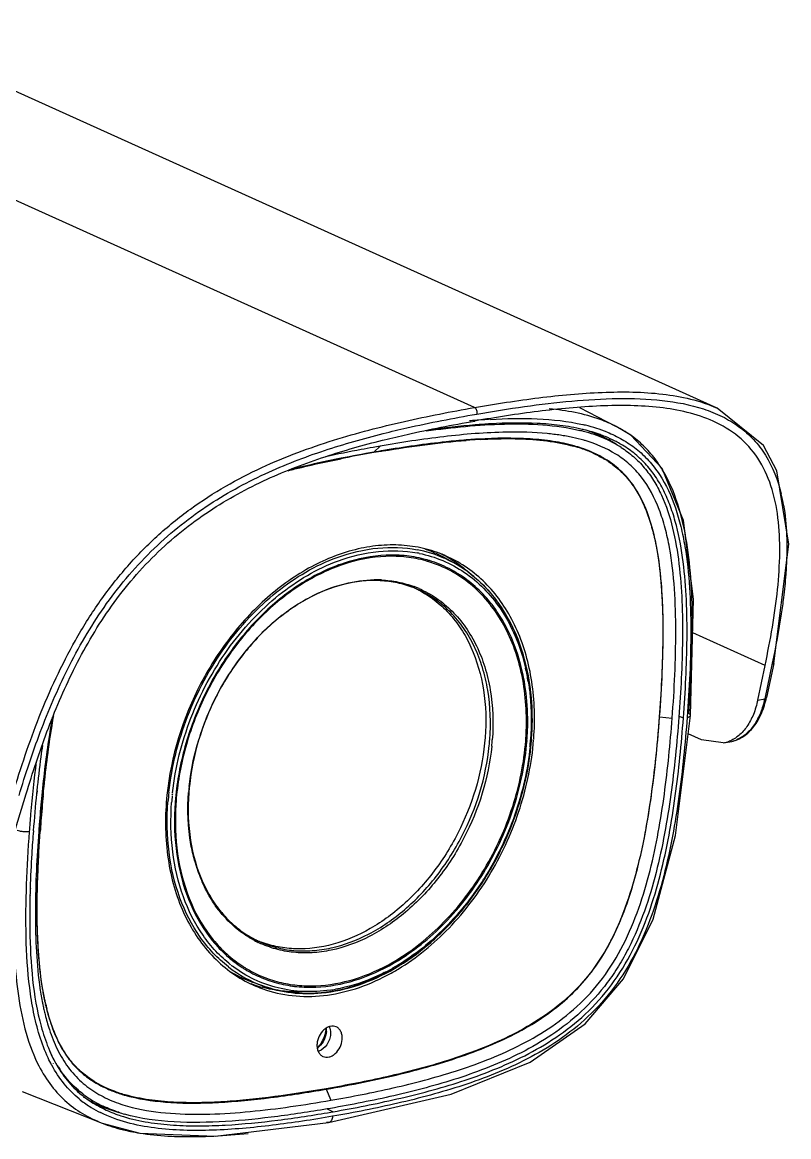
# Model space of a CAD drawing. Header units: metres. Extents: x 420822 to 421453, y 1458172 to 1458620.
# Drawn here: x 421386.469 to 421387.063, y 1458449.74 to 1458450.604 of the extents above; entities that cross this region are included whole.
import ezdxf

# ---------------------------------------------------------------- set-up
doc = ezdxf.new("R2010")
doc.units = ezdxf.units.M
doc.header["$MEASUREMENT"] = 0
doc.layers.add('ASSEM_MEMBER_1', color=7, linetype='CONTINUOUS')
doc.layers.add('Standard', color=7, linetype='CONTINUOUS')

# ---------------------------------------------------------------- blocks, each defined once
blk = doc.blocks.new('CCTV')
at = {"layer": 'ASSEM_MEMBER_1', "color": 7, "linetype": 'Continuous'}
for p, q in [((5.5327, 15.1115), (2.8822, 16.3085)), ((4.7799, 15.1137), (3.1674, 15.8419)), ((5.2188, 15.0552), (5.1063, 15.1128)), ((5.1528, 15.0336), (5.1362, 15.0401)), ((5.2189, 15.0552), (5.2188, 15.0552)), ((4.4951, 15.0124), (4.5005, 15.0137)), ((4.4951, 15.0124), (4.5005, 15.0135)), ((4.7795, 15.0141), (4.7739, 15.0136)), ((4.7796, 15.0151), (4.774, 15.0147)), ((4.4668, 14.975), (4.4684, 14.974)), ((4.4685, 14.9754), (4.4877, 14.994)), ((5.1919, 14.95), (5.1914, 14.9503)), ((5.1918, 14.95), (5.1914, 14.9503)), ((4.7161, 14.6316), (4.6857, 14.6483)), ((5.6809, 14.3138), (5.4568, 14.415)), ((5.6582, 14.2066), (5.6809, 14.3138)), ((5.7033, 14.3208), (5.6798, 14.2104)), ((5.7077, 14.32), (5.6853, 14.2145)), ((5.7029, 14.3207), (5.7022, 14.3159)), ((5.7077, 14.32), (5.7022, 14.3159)), ((5.6582, 14.2066), (5.6798, 14.2104)), ((5.6798, 14.2104), (5.6853, 14.2145)), ((5.3532, 14.1547), (5.354, 14.1543)), ((5.354, 14.1543), (5.3931, 14.1503)), ((5.4139, 14.1569), (5.4278, 14.1509)), ((5.4843, 14.0832), (5.4428, 14.1019)), ((4.9542, 14.0842), (4.954, 14.0826)), ((4.954, 14.0841), (4.954, 14.0826)), ((4.9572, 14.0843), (4.9572, 14.0859)), ((4.9572, 14.0843), (4.9573, 14.0859)), ((5.5509, 14.0734), (5.4843, 14.0832)), ((5.5509, 14.0734), (5.5721, 14.0771)), ((3.3577, 13.8068), (3.3905, 13.9157)), ((3.4235, 13.9248), (3.4226, 13.9162)), ((3.4248, 13.925), (3.4239, 13.9163)), ((3.4387, 13.91), (3.4378, 13.9013)), ((3.4387, 13.91), (3.4379, 13.9014)), ((3.4421, 13.9105), (3.4404, 13.8921)), ((3.4431, 13.9106), (3.4413, 13.8922)), ((3.4422, 13.9007), (3.4429, 13.9079)), ((3.4432, 13.9008), (3.4439, 13.908)), ((3.894, 13.919), (3.894, 13.9199)), ((3.8946, 13.9212), (3.8945, 13.919)), ((3.8948, 13.9212), (3.8945, 13.9199)), ((3.8945, 13.9199), (3.8945, 13.919)), ((3.43, 13.809), (3.4292, 13.7988)), ((3.43, 13.809), (3.4293, 13.7988)), ((3.4345, 13.8206), (3.43, 13.809)), ((3.4336, 13.8088), (3.4329, 13.7993)), ((3.4338, 13.8088), (3.4333, 13.7994)), ((3.4347, 13.8212), (3.4356, 13.8208)), ((3.4028, 13.6233), (3.4027, 13.6195)), ((3.4034, 13.6235), (3.4032, 13.6196)), ((3.4022, 13.6021), (3.402, 13.5969)), ((3.4023, 13.6021), (3.402, 13.5969)), ((4.112, 13.4536), (4.1111, 13.4541)), ((4.1137, 13.4573), (4.1129, 13.4578)), ((4.1238, 13.3201), (4.0911, 13.3319)), ((4.0973, 13.3232), (4.0976, 13.3232)), ((4.0973, 13.3232), (4.0976, 13.3231)), ((4.0976, 13.3231), (4.0973, 13.3232)), ((3.4513, 13.2627), (3.4511, 13.2633)), ((3.4513, 13.2627), (3.4512, 13.2633)), ((3.4698, 13.0741), (3.4693, 13.075)), ((3.4755, 13.0796), (3.475, 13.0804)), ((4.3179, 13.0005), (4.32, 12.9996)), ((4.32, 12.9996), (4.3353, 12.9653)), ((3.3784, 12.9919), (3.6255, 12.8945)), ((4.3236, 12.9385), (4.3416, 12.9297)), ((4.3351, 12.9285), (4.3416, 12.9297)), ((4.3351, 12.9287), (4.3416, 12.9297)), ((3.6255, 12.8945), (3.6258, 12.8944)), ((3.9759, 12.8534), (4.328, 12.8959)), ((4.328, 12.8959), (4.3218, 12.8967))]:
    blk.add_line(p, q, dxfattribs=at)
for points in [[(5.7077, 14.32), (5.7543, 14.6904), (5.7173, 14.9178), (5.6757, 14.9958), (5.5326, 15.1115)], [(5.4499, 14.1586), (5.4596, 14.5189), (5.4284, 14.7637), (5.3622, 14.9249), (5.2645, 15.0277), (5.2189, 15.0552)], [(4.328, 12.8959), (4.7077, 12.9838), (4.9524, 13.0835), (5.1234, 13.2025), (5.2424, 13.3419), (5.3344, 13.527), (5.4038, 13.786), (5.4499, 14.1586)], [(3.6255, 12.8945), (3.7426, 12.8632), (3.9759, 12.8534)]]:
    blk.add_lwpolyline(points, dxfattribs=at)
for centre, radius, start, end in [((4.9667, 12.8415), 2.2398, 94.9364, 95.172), ((4.9616, 12.9009), 2.1802, 94.7178, 94.9363), ((4.9466, 13.09), 1.9906, 93.3727, 94.736), ((4.9773, 14.508), 0.5501, 75.7048, 76.3356), ((4.9807, 14.5215), 0.5362, 75.1091, 75.7046), ((4.9855, 14.4999), 0.5611, 76.1595, 76.7246), ((4.985, 14.4931), 0.5825, 76.7513, 77.0464), ((4.9875, 14.5038), 0.5716, 76.179, 76.7522), ((4.9929, 14.5656), 0.4904, 71.1591, 75.1593), ((4.9994, 14.5502), 0.5237, 72.2503, 76.2258), ((4.9886, 14.6132), 0.4513, 68.6684, 72.3428), ((4.98, 14.7125), 0.3655, 61.7144, 62.2859), ((5.0193, 14.6127), 0.4581, 67.9619, 72.2443), ((4.9099, 13.0403), 1.9791, 93.9354, 94.5014), ((4.9028, 13.133), 1.8848, 93.1389, 94.5093), ((4.8997, 13.1904), 1.8286, 93.3425, 93.7651), ((4.9433, 14.351), 0.6846, 80.5781, 81.3295), ((4.9512, 14.3976), 0.6373, 78.8006, 80.5895), ((4.9593, 14.4393), 0.5949, 77.8811, 78.7895), ((4.9731, 14.5011), 0.5315, 74.0002, 77.9355), ((4.9857, 14.547), 0.4839, 73.5227, 73.942), ((5.0142, 14.628), 0.4244, 66.5475, 71.1532), ((5.0074, 14.6612), 0.3997, 63.8254, 68.6788), ((5.0323, 14.6698), 0.3789, 60.5402, 66.5558), ((5.0255, 14.6979), 0.3589, 57.3834, 63.8356), ((5.0367, 14.6565), 0.3961, 63.1012, 67.9441), ((5.0481, 14.6798), 0.3702, 61.8509, 63.0562), ((5.0549, 14.6923), 0.356, 58.8064, 61.8619), ((5.1986, 10.7687), 4.2695, 99.8464, 101.2375), ((5.1759, 10.8883), 4.1465, 99.8242, 101.1223), ((5.285, 10.4065), 4.6563, 99.8592, 100.1336), ((5.2495, 10.4813), 4.5601, 99.4882, 99.8634), ((5.2488, 10.4874), 4.5552, 99.4912, 99.8631), ((4.9671, 14.5571), 0.453, 71.3722, 74.4718), ((4.9685, 14.5616), 0.4497, 71.3692, 74.4944), ((4.9861, 14.6123), 0.3946, 65.7914, 71.418), ((5.0056, 14.6769), 0.3291, 57.3626, 64.2603), ((5.0487, 14.6993), 0.3452, 57.3355, 60.4944), ((5.1022, 11.2673), 3.7605, 101.1341, 101.2768), ((5.022, 14.6858), 0.3128, 57.2884, 59.0159), ((5.022, 14.6859), 0.314, 57.351, 59.0259), ((5.0254, 14.6911), 0.3064, 56.2725, 57.2855), ((5.0257, 14.6916), 0.3072, 56.2399, 57.2502), ((5.0316, 14.7004), 0.2966, 50.7035, 56.2538), ((5.208, 14.7203), 0.538, 9.7343, 13.5392), ((4.5282, 14.2869), 0.3927, 66.4232, 79.1427), ((4.5298, 14.2728), 0.3967, 78.4971, 79.463), ((4.4988, 14.307), 0.3891, 65.3073, 70.7173), ((4.499, 14.3077), 0.3884, 61.2818, 65.2999), ((4.5035, 14.3123), 0.3883, 61.5202, 64.3668), ((4.5019, 14.3087), 0.3923, 61.5951, 63.0976), ((4.5277, 14.2743), 0.3777, 72.8548, 74.3749), ((4.5291, 14.2756), 0.3801, 72.9466, 74.4575), ((4.5301, 14.2922), 0.387, 61.2819, 66.3678), ((4.5016, 14.3082), 0.3929, 60.7149, 61.5952), ((4.5029, 14.3111), 0.3896, 60.7635, 61.5211), ((4.5019, 14.3095), 0.3915, 57.5177, 60.7611), ((4.5003, 14.3059), 0.3955, 56.476, 60.7092), ((4.5331, 14.295), 0.3919, 61.4357, 65.6939), ((4.5008, 14.3078), 0.3936, 56.452, 57.5192), ((4.5272, 14.2871), 0.3929, 51.8478, 61.2721), ((4.4947, 14.2991), 0.4042, 48.4341, 56.4062), ((4.4976, 14.3019), 0.4003, 54.501, 56.4788), ((4.4738, 14.2171), 0.3622, 87.1898, 90.6957), ((4.4761, 14.2596), 0.3168, 65.6958, 68.4114), ((4.4744, 14.2558), 0.321, 65.6916, 68.3361), ((4.4796, 14.2553), 0.3235, 68.4925, 69.4643), ((4.4797, 14.2556), 0.3232, 66.5118, 68.4922), ((4.4598, 14.2615), 0.3218, 62.9917, 64.2175), ((4.4741, 14.2359), 0.4671, 33.5724, 36.7546), ((4.4569, 14.2244), 0.4877, 29.472, 33.5788), ((4.6592, 13.8791), 0.7591, 136.9939, 144.0225), ((4.6955, 13.8531), 0.8038, 144.0424, 150.8947), ((4.2964, 14.1569), 0.6591, 9.3385, 12.9885), ((4.7111, 13.8443), 0.8216, 150.8923, 157.5213), ((5.3947, 14.276), 0.297, 346.864, 348.0577), ((4.7015, 13.848), 0.8113, 157.4965, 164.3299), ((4.1333, 14.141), 0.808, 355.6978, 357.896), ((4.1324, 14.1416), 0.8128, 355.6978, 357.896), ((4.1154, 14.1376), 0.7142, 354.1785, 355.7007), ((4.1181, 14.1366), 0.7192, 354.1785, 355.7007), ((4.1047, 14.1465), 0.8517, 354.3368, 355.2453), ((4.1122, 14.1459), 0.8442, 355.246, 355.703), ((4.1022, 14.1486), 0.8574, 354.2457, 355.5518), ((4.1118, 14.1478), 0.8478, 355.5539, 355.7032), ((4.1062, 14.1509), 0.86, 355.4852, 355.7031), ((5.534, 14.1704), 0.0985, 279.881, 291.213), ((5.5551, 14.1746), 0.099, 279.9069, 292.5667), ((4.6135, 13.8649), 0.7216, 174.1798, 175.1924), ((4.6069, 13.8663), 0.7144, 174.2976, 175.594), ((4.6149, 13.8655), 0.7224, 174.1308, 174.2998), ((7.8765, 13.4689), 4.4763, 174.2662, 175.7508), ((8.0077, 13.4676), 4.5904, 174.5784, 175.5861), ((8.1829, 13.4648), 4.7607, 174.7466, 175.711), ((4.689, 13.8257), 0.8615, 173.6856, 175.698), ((4.6882, 13.8255), 0.8492, 174.3357, 175.7012), ((4.6946, 13.8249), 0.8557, 173.9672, 174.3375), ((4.6987, 13.8245), 0.8598, 173.7066, 173.9673), ((4.6068, 13.8654), 0.7149, 175.1933, 175.6316), ((7.9835, 13.4817), 4.5616, 174.8385, 175.4208), ((4.663, 13.8301), 0.8128, 175.6978, 177.896), ((4.6608, 13.8314), 0.808, 175.6978, 177.896), ((8.4226, 13.446), 5.0022, 175.4145, 175.7046), ((8.4062, 13.4251), 5.0077, 175.6999, 176.102), ((8.5542, 13.4241), 5.1387, 175.5709, 175.7035), ((8.4926, 13.4406), 5.0724, 175.7028, 175.8368), ((8.4414, 13.4446), 5.0199, 175.7019, 175.9485), ((4.3938, 13.8412), 0.4991, 195.3204, 200.4653), ((4.3636, 13.8299), 0.4669, 200.463, 203.8077), ((4.0097, 14.1583), 0.9462, 327.3825, 327.7375), ((6.5638, 13.5228), 3.1626, 178.2476, 178.5628), ((6.1413, 13.532), 2.74, 178.6419, 180.4151), ((4.25, 13.747), 0.3242, 242.0875, 244.3124), ((4.2442, 13.7461), 0.3168, 242.889, 245.6927), ((4.2462, 13.7504), 0.3215, 242.9962, 245.6908), ((4.2498, 13.7465), 0.3237, 244.313, 244.6233), ((4.2318, 13.7565), 0.3212, 247.8441, 248.4829), ((4.2318, 13.7566), 0.3212, 248.483, 249.3924), ((4.2565, 13.6863), 0.3895, 232.089, 250.0763), ((4.27, 13.6974), 0.397, 231.784, 232.012), ((4.2693, 13.6965), 0.3959, 232.0118, 232.891), ((4.267, 13.6954), 0.3796, 237.01, 238.5176), ((4.2671, 13.6974), 0.3773, 237.0517, 238.5692), ((4.2091, 13.9369), 0.6454, 296.8542, 299.934), ((4.2057, 13.9517), 0.6441, 299.9618, 300.3397), ((4.2047, 13.9521), 0.6489, 300.0371, 300.4441), ((4.2238, 13.6981), 0.3894, 239.5148, 246.0862), ((4.2233, 13.6973), 0.3885, 246.0978, 250.1074), ((4.1976, 13.9436), 0.6681, 297.8282, 301.1613), ((4.4954, 13.4677), 1.0735, 187.6827, 188.0019), ((4.3917, 13.4527), 0.9687, 187.9784, 190.7838), ((4.3839, 13.4689), 0.9565, 188.6134, 188.9954), ((4.2244, 13.6943), 0.3922, 249.4562, 249.7858), ((4.2244, 13.6944), 0.3924, 249.7859, 250.6756), ((4.2553, 13.6797), 0.3916, 245.6953, 246.1127), ((4.2245, 13.6946), 0.3925, 250.6755, 251.0903), ((4.2555, 13.6802), 0.3922, 246.1141, 249.8897), ((4.2255, 13.6976), 0.3957, 251.1486, 254.9126), ((4.224, 13.6942), 0.392, 251.2001, 254.9782), ((4.2557, 13.6809), 0.3929, 249.8893, 250.3801), ((4.2648, 13.7811), 0.4793, 278.115, 280.1656), ((4.2645, 13.4295), 0.8395, 190.856, 191.5803), ((4.2319, 13.4229), 0.8062, 191.5816, 192.124), ((4.2072, 13.4176), 0.7809, 192.1243, 192.6194), ((4.1575, 13.4258), 0.726, 192.9522, 193.1927), ((4.1456, 13.423), 0.7138, 193.1924, 193.5288), ((4.149, 13.4241), 0.7161, 193.0255, 193.552), ((4.1272, 13.4186), 0.6948, 193.5277, 194.1173), ((4.1257, 13.4185), 0.6922, 193.5517, 194.1417), ((4.2041, 13.2055), 0.118, 347.4127, 350.4748), ((4.2589, 13.1835), 0.0623, 355.6445, 3.5856), ((4.2043, 13.2027), 0.1166, 320.1974, 324.1573), ((4.2067, 13.2007), 0.1135, 318.4639, 320.1854), ((4.2573, 13.1755), 0.0602, 306.4119, 312.5849), ((3.7853, 13.2571), 0.3505, 211.638, 213.8778), ((3.7805, 13.3137), 0.341, 239.6705, 245.7749), ((3.7649, 13.2249), 0.3308, 230.6267, 231.5768), ((3.7664, 13.2269), 0.3333, 231.5827, 238.3818), ((3.7638, 13.2268), 0.317, 230.4332, 230.831), ((3.7649, 13.2282), 0.3188, 230.8317, 231.8592), ((3.759, 13.2371), 0.3176, 232.5848, 233.6149), ((3.7583, 13.2692), 0.3497, 236.9107, 242.8046), ((3.7683, 13.2501), 0.3335, 233.6652, 239.8798), ((3.7867, 13.2818), 0.3702, 239.8764, 244.8477), ((3.8238, 13.4261), 0.463, 252.918, 254.0901), ((3.8241, 13.4273), 0.4628, 252.9295, 254.1031), ((3.8309, 13.4515), 0.4894, 254.0964, 255.8183), ((3.7836, 13.2547), 0.366, 238.3761, 243.6054), ((3.7522, 13.3537), 0.4257, 248.0662, 248.7427), ((3.7505, 13.3649), 0.4351, 249.0129, 249.5006), ((3.7691, 13.2894), 0.3727, 242.7546, 243.2309), ((3.7789, 13.3094), 0.395, 243.2683, 247.6131), ((3.8289, 13.39), 0.4864, 251.8372, 254.0762), ((3.8307, 13.3654), 0.4716, 250.6522, 252.9666)]:
    blk.add_arc(centre, radius, start, end, dxfattribs=at)
for points, knots in [([(4.7799, 15.1137), (4.8463, 15.1252), (4.9778, 15.1456), (5.1421, 15.1612), (5.2704, 15.1629), (5.3909, 15.1554), (5.4796, 15.1355), (5.5326, 15.1115)], [0, 0, 0, 0, 0.265636, 0.524008, 0.649155, 0.770787, 1, 1, 1, 1]), ([(4.7871, 15.0935), (4.8363, 15.102), (4.9342, 15.1177), (5.0801, 15.1352), (5.2228, 15.1437), (5.3602, 15.1395), (5.4694, 15.1189), (5.5482, 15.0875), (5.6011, 15.0559), (5.647, 15.0154), (5.6978, 14.9486), (5.7211, 14.8881), (5.7311, 14.8463)], [0, 0, 0, 0, 0.138544, 0.274587, 0.407015, 0.534363, 0.654796, 0.712423, 0.768696, 0.82448, 0.880975, 1, 1, 1, 1]), ([(3.3494, 13.916), (3.3735, 13.9964), (3.428, 14.1592), (3.5191, 14.3567), (3.6137, 14.5086), (3.6977, 14.6171), (3.793, 14.7153), (3.8972, 14.8001), (4.0067, 14.8708), (4.1185, 14.9284), (4.2307, 14.9749), (4.3778, 15.0251), (4.5606, 15.0725), (4.7074, 15.1011), (4.7799, 15.1137)], [0, 0, 0, 0, 0.125757, 0.256877, 0.324694, 0.393423, 0.462025, 0.52925, 0.594283, 0.656951, 0.717429, 0.776099, 0.889703, 1, 1, 1, 1]), ([(4.7799, 15.1137), (4.7831, 15.1123), (4.7875, 15.1051), (4.7881, 15.0974), (4.7871, 15.0935)], [0, 0, 0, 0, 0.462309, 1, 1, 1, 1]), ([(5.5206, 15.0712), (5.4685, 15.0947), (5.3814, 15.1138), (5.2631, 15.1208), (5.1371, 15.1188), (4.9758, 15.1033), (4.8467, 15.0833), (4.7815, 15.0719)], [0, 0, 0, 0, 0.229031, 0.350684, 0.475938, 0.734356, 1, 1, 1, 1]), ([(5.2188, 15.0552), (5.2029, 15.0634), (5.137, 15.0916), (5.0655, 15.1046), (5.0121, 15.1097)], [0, 0, 0, 0, 0.249577, 1, 1, 1, 1]), ([(4.4975, 15.0332), (4.5217, 15.0393), (4.6177, 15.062), (4.7145, 15.0809), (4.7871, 15.0935)], [0, 0, 0, 0, 0.253265, 1, 1, 1, 1]), ([(4.5005, 15.0137), (4.5241, 15.0196), (4.6172, 15.0415), (4.7111, 15.0597), (4.7815, 15.0719)], [0, 0, 0, 0, 0.253219, 1, 1, 1, 1]), ([(4.8295, 15.0771), (4.8779, 15.0799), (4.9737, 15.0819), (5.0696, 15.0715), (5.1156, 15.0609)], [0, 0, 0, 0, 0.506452, 1, 1, 1, 1]), ([(5.6809, 14.3138), (5.6893, 14.3533), (5.7045, 14.4316), (5.721, 14.5483), (5.7285, 14.6618), (5.724, 14.77), (5.7036, 14.8701), (5.663, 14.9579), (5.6006, 15.0274), (5.5481, 15.0587), (5.5206, 15.0712)], [0, 0, 0, 0, 0.144308, 0.285163, 0.421099, 0.550399, 0.671461, 0.784233, 0.891965, 1, 1, 1, 1]), ([(4.8802, 15.0373), (4.8149, 15.0362), (4.6834, 15.0253), (4.5532, 15.0054), (4.4877, 14.994)], [0, 0, 0, 0, 0.495668, 1, 1, 1, 1]), ([(4.6305, 15.0412), (4.6709, 15.0467), (4.7515, 15.0562), (4.8722, 15.064), (4.9912, 15.0624), (5.0694, 15.0517), (5.1072, 15.0425)], [0, 0, 0, 0, 0.255569, 0.508041, 0.75648, 1, 1, 1, 1]), ([(4.83, 15.063), (4.8143, 15.0621), (4.7507, 15.0577), (4.6873, 15.0504), (4.6399, 15.0439)], [0, 0, 0, 0, 0.248307, 1, 1, 1, 1]), ([(5.1143, 15.0461), (5.0916, 15.0514), (5.0451, 15.0594), (4.9501, 15.0671), (4.8781, 15.0658), (4.83, 15.063)], [0, 0, 0, 0, 0.245712, 0.494446, 1, 1, 1, 1]), ([(5.0465, 15.0278), (5.0329, 15.0298), (4.9777, 15.0366), (4.922, 15.038), (4.8802, 15.0373)], [0, 0, 0, 0, 0.247493, 1, 1, 1, 1]), ([(5.1854, 15.0237), (5.1801, 15.0258), (5.1586, 15.0341), (5.1365, 15.0406), (5.1197, 15.0448)], [0, 0, 0, 0, 0.249434, 1, 1, 1, 1]), ([(5.1912, 15.0373), (5.2073, 15.0308), (5.2387, 15.0158), (5.2823, 14.9865), (5.3213, 14.95), (5.3668, 14.891), (5.399, 14.8203), (5.4208, 14.7439), (5.4373, 14.6615), (5.4485, 14.5541), (5.453, 14.377), (5.4461, 14.2428), (5.4394, 14.1529)], [0, 0, 0, 0, 0.052919, 0.106048, 0.160062, 0.215629, 0.332892, 0.394809, 0.458433, 0.589593, 0.724393, 1, 1, 1, 1]), ([(5.4444, 14.1642), (5.4509, 14.2511), (5.4576, 14.381), (5.4543, 14.5532), (5.443, 14.6787), (5.4187, 14.7986), (5.3826, 14.8911), (5.3414, 14.9548), (5.3053, 14.9955), (5.2643, 15.0293), (5.2343, 15.0473), (5.2189, 15.0552)], [0, 0, 0, 0, 0.26924, 0.40186, 0.53211, 0.658506, 0.778911, 0.836444, 0.892192, 0.946545, 1, 1, 1, 1]), ([(3.3684, 13.9102), (3.3882, 13.9764), (3.4323, 14.1098), (3.5163, 14.3072), (3.6273, 14.4987), (3.7475, 14.6428), (3.8587, 14.7424), (3.9743, 14.8276), (4.1258, 14.9111), (4.3118, 14.9825), (4.4362, 15.0178), (4.4975, 15.0332)], [0, 0, 0, 0, 0.12284, 0.249665, 0.381092, 0.51507, 0.581392, 0.646253, 0.770304, 0.887535, 1, 1, 1, 1]), ([(3.3905, 13.9157), (3.4099, 13.9803), (3.4529, 14.1106), (3.5347, 14.3038), (3.6429, 14.4915), (3.7607, 14.6328), (3.87, 14.7301), (3.9836, 14.813), (4.132, 14.8939), (4.3138, 14.9631), (4.4353, 14.9974), (4.4951, 15.0124)], [0, 0, 0, 0, 0.122663, 0.249405, 0.380965, 0.515309, 0.581805, 0.646746, 0.770722, 0.887756, 1, 1, 1, 1]), ([(4.7546, 15.0132), (4.7339, 15.0116), (4.6479, 15.0035), (4.5624, 14.9911), (4.4976, 14.9803)], [0, 0, 0, 0, 0.240081, 1, 1, 1, 1]), ([(4.4978, 14.9791), (4.5406, 14.9862), (4.626, 14.9992), (4.7118, 15.0086), (4.7547, 15.0119)], [0, 0, 0, 0, 0.502551, 1, 1, 1, 1]), ([(5.0887, 14.9949), (5.0674, 15.0008), (5.0222, 15.0101), (4.9234, 15.0202), (4.8461, 15.019), (4.7931, 15.0159)], [0, 0, 0, 0, 0.222842, 0.46459, 1, 1, 1, 1]), ([(4.7996, 15.0149), (4.8095, 15.0155), (4.8489, 15.0173), (4.8883, 15.0176), (4.9178, 15.0167)], [0, 0, 0, 0, 0.251556, 1, 1, 1, 1]), ([(4.9178, 15.0167), (4.9467, 15.0158), (5.0042, 15.0117), (5.0609, 15.0012), (5.0884, 14.9936)], [0, 0, 0, 0, 0.503918, 1, 1, 1, 1]), ([(5.3931, 14.1503), (5.3998, 14.2399), (5.4066, 14.3737), (5.4017, 14.5504), (5.39, 14.6577), (5.3722, 14.7397), (5.3486, 14.8151), (5.3128, 14.8842), (5.2623, 14.9384), (5.2055, 14.9806), (5.1563, 15.0012), (5.123, 15.011)], [0, 0, 0, 0, 0.275428, 0.410317, 0.541685, 0.60539, 0.667289, 0.784062, 0.839368, 0.893336, 1, 1, 1, 1]), ([(4.4658, 14.9901), (4.4535, 14.9879), (4.4043, 14.9789), (4.3552, 14.969), (4.3185, 14.961)], [0, 0, 0, 0, 0.24907, 1, 1, 1, 1]), ([(5.1486, 14.9734), (5.1456, 14.9748), (5.1337, 14.98), (5.1215, 14.9846), (5.1122, 14.9877)], [0, 0, 0, 0, 0.245507, 1, 1, 1, 1]), ([(5.1836, 14.9551), (5.1808, 14.9568), (5.1694, 14.9634), (5.1576, 14.9693), (5.1486, 14.9734)], [0, 0, 0, 0, 0.246265, 1, 1, 1, 1]), ([(5.235, 14.9899), (5.2482, 14.9814), (5.2738, 14.9623), (5.3077, 14.9276), (5.3369, 14.8872), (5.3693, 14.8256), (5.3973, 14.7389), (5.416, 14.6281), (5.4244, 14.5124), (5.4261, 14.3538), (5.4198, 14.234), (5.4137, 14.1539)], [0, 0, 0, 0, 0.052877, 0.106833, 0.162384, 0.219886, 0.340326, 0.466709, 0.597032, 0.729871, 1, 1, 1, 1]), ([(5.4278, 14.1509), (5.4309, 14.1919), (5.436, 14.2736), (5.4399, 14.3956), (5.4383, 14.5161), (5.4292, 14.6337), (5.4125, 14.7286), (5.3911, 14.8001), (5.3708, 14.8499), (5.3454, 14.8955), (5.3148, 14.9357), (5.2794, 14.9699), (5.253, 14.9885), (5.2393, 14.9968)], [0, 0, 0, 0, 0.135926, 0.270674, 0.403701, 0.534116, 0.66042, 0.721452, 0.780691, 0.837955, 0.893319, 0.947148, 1, 1, 1, 1]), ([(4.2023, 14.9179), (4.216, 14.9214), (4.2706, 14.935), (4.3255, 14.9469), (4.3668, 14.9551)], [0, 0, 0, 0, 0.251456, 1, 1, 1, 1]), ([(4.3666, 14.9564), (4.3533, 14.9537), (4.301, 14.943), (4.249, 14.9311), (4.2104, 14.9213)], [0, 0, 0, 0, 0.253499, 1, 1, 1, 1]), ([(5.1955, 14.946), (5.2078, 14.9377), (5.2315, 14.9193), (5.2626, 14.8857), (5.2887, 14.8465), (5.3098, 14.8026), (5.3265, 14.7553), (5.3439, 14.688), (5.3571, 14.5996), (5.3639, 14.4907), (5.3645, 14.3796), (5.3606, 14.2671), (5.3558, 14.1918), (5.353, 14.1541)], [0, 0, 0, 0, 0.052771, 0.106758, 0.162543, 0.220365, 0.280107, 0.341505, 0.468119, 0.598334, 0.730838, 0.864883, 1, 1, 1, 1]), ([(5.354, 14.1543), (5.3575, 14.2004), (5.363, 14.2898), (5.3662, 14.4192), (5.363, 14.5383), (5.3527, 14.6452), (5.334, 14.7383), (5.3066, 14.817), (5.2695, 14.8816), (5.2369, 14.9157), (5.2195, 14.9299)], [0, 0, 0, 0, 0.170668, 0.330679, 0.47803, 0.61054, 0.726809, 0.827901, 0.916808, 1, 1, 1, 1]), ([(5.7383, 14.8113), (5.7436, 14.7806), (5.7496, 14.7168), (5.7485, 14.6528), (5.7467, 14.6201)], [0, 0, 0, 0, 0.48763, 1, 1, 1, 1]), ([(4.6945, 14.6521), (4.6738, 14.6615), (4.6305, 14.6766), (4.562, 14.688), (4.4909, 14.688), (4.3924, 14.6726), (4.2684, 14.6239), (4.1319, 14.5267), (4.0122, 14.3961), (3.8856, 14.1898), (3.8337, 14.0091), (3.8247, 13.8884)], [0, 0, 0, 0, 0.051242, 0.103182, 0.156446, 0.211534, 0.328127, 0.454041, 0.587761, 0.726186, 1, 1, 1, 1]), ([(4.631, 14.6418), (4.611, 14.6473), (4.5697, 14.6552), (4.4833, 14.658), (4.3706, 14.6358), (4.2406, 14.5726), (4.1202, 14.4767), (4.0157, 14.3536), (3.9326, 14.2101), (3.8756, 14.0541), (3.8565, 13.9452), (3.8525, 13.8911)], [0, 0, 0, 0, 0.051195, 0.103534, 0.213119, 0.331213, 0.457818, 0.591181, 0.728364, 0.865828, 1, 1, 1, 1]), ([(4.3548, 14.649), (4.3953, 14.6636), (4.4775, 14.6834), (4.5624, 14.6802), (4.6022, 14.6725)], [0, 0, 0, 0, 0.51501, 1, 1, 1, 1]), ([(4.3584, 14.6385), (4.3983, 14.6531), (4.4793, 14.6728), (4.563, 14.6701), (4.6023, 14.6628)], [0, 0, 0, 0, 0.515046, 1, 1, 1, 1]), ([(4.6089, 14.6615), (4.6339, 14.6565), (4.683, 14.6414), (4.7508, 14.6044), (4.811, 14.554), (4.8444, 14.513), (4.8594, 14.491)], [0, 0, 0, 0, 0.246545, 0.492515, 0.742357, 1, 1, 1, 1]), ([(3.8328, 13.9204), (3.8416, 14.0006), (3.8817, 14.1599), (3.9784, 14.3399), (4.08, 14.4643), (4.1902, 14.5668), (4.2873, 14.6245), (4.3548, 14.649)], [0, 0, 0, 0, 0.258048, 0.519158, 0.646796, 0.770273, 1, 1, 1, 1]), ([(3.8441, 13.9187), (3.8528, 13.9978), (3.8923, 14.155), (3.9875, 14.3327), (4.0876, 14.4555), (4.1961, 14.5569), (4.2919, 14.6141), (4.3584, 14.6385)], [0, 0, 0, 0, 0.257946, 0.519, 0.646641, 0.770146, 1, 1, 1, 1]), ([(4.6294, 14.638), (4.6096, 14.6436), (4.5685, 14.6515), (4.4826, 14.6544), (4.3705, 14.6324), (4.2412, 14.5697), (4.1214, 14.4744), (4.0174, 14.352), (3.9348, 14.2092), (3.878, 14.0541), (3.8591, 13.9458), (3.855, 13.892)], [0, 0, 0, 0, 0.051192, 0.103526, 0.213094, 0.331174, 0.457773, 0.591139, 0.728334, 0.865814, 1, 1, 1, 1]), ([(4.9408, 14.1114), (4.943, 14.1719), (4.9361, 14.262), (4.9031, 14.3738), (4.8683, 14.4482), (4.8236, 14.5131), (4.7697, 14.5671), (4.7079, 14.6089), (4.6624, 14.628), (4.639, 14.6352)], [0, 0, 0, 0, 0.279736, 0.411291, 0.537001, 0.657411, 0.77361, 0.887171, 1, 1, 1, 1]), ([(4.8498, 14.4816), (4.8368, 14.5005), (4.8084, 14.5359), (4.7583, 14.5809), (4.7022, 14.6161), (4.6614, 14.6326), (4.6406, 14.639)], [0, 0, 0, 0, 0.25775, 0.50833, 0.754637, 1, 1, 1, 1]), ([(4.8636, 14.4943), (4.8445, 14.5229), (4.8006, 14.5753), (4.7453, 14.6156), (4.7161, 14.6316)], [0, 0, 0, 0, 0.508374, 1, 1, 1, 1]), ([(4.9639, 14.0865), (4.9683, 14.1454), (4.9659, 14.2335), (4.942, 14.3453), (4.9148, 14.4216), (4.8786, 14.4905), (4.8338, 14.5508), (4.7812, 14.6012), (4.7413, 14.6279), (4.7205, 14.6392)], [0, 0, 0, 0, 0.278324, 0.410283, 0.536943, 0.658471, 0.775448, 0.888848, 1, 1, 1, 1]), ([(4.77, 14.596), (4.7772, 14.5903), (4.806, 14.5662), (4.8314, 14.538), (4.8483, 14.5154)], [0, 0, 0, 0, 0.24632, 1, 1, 1, 1]), ([(5.7467, 14.6201), (5.7463, 14.6122), (5.7442, 14.5801), (5.7409, 14.5481), (5.738, 14.5241)], [0, 0, 0, 0, 0.247022, 1, 1, 1, 1]), ([(4.5927, 14.5542), (4.5761, 14.5607), (4.5415, 14.5711), (4.468, 14.5806), (4.3701, 14.5694), (4.2552, 14.5222), (4.1472, 14.4446), (4.052, 14.3412), (3.9498, 14.178), (3.9061, 14.0353), (3.8963, 13.9394)], [0, 0, 0, 0, 0.050816, 0.102496, 0.210398, 0.327062, 0.45301, 0.58669, 0.725126, 1, 1, 1, 1]), ([(4.2802, 14.5308), (4.2857, 14.5335), (4.3074, 14.5439), (4.33, 14.5528), (4.3471, 14.5584)], [0, 0, 0, 0, 0.254312, 1, 1, 1, 1]), ([(4.3471, 14.5584), (4.3573, 14.5617), (4.3971, 14.5732), (4.4386, 14.579), (4.4694, 14.5794)], [0, 0, 0, 0, 0.257683, 1, 1, 1, 1]), ([(4.4916, 14.579), (4.509, 14.5781), (4.5435, 14.5738), (4.577, 14.5643), (4.5931, 14.5582)], [0, 0, 0, 0, 0.503943, 1, 1, 1, 1]), ([(4.6085, 14.552), (4.6274, 14.5438), (4.664, 14.5235), (4.7127, 14.4828), (4.7544, 14.4327), (4.7884, 14.3742), (4.8139, 14.3085), (4.8367, 14.2114), (4.8392, 14.1342), (4.8354, 14.0826)], [0, 0, 0, 0, 0.111399, 0.2245, 0.340936, 0.461958, 0.588352, 0.720402, 1, 1, 1, 1]), ([(4.2022, 14.4835), (4.2085, 14.488), (4.2335, 14.5053), (4.2599, 14.5207), (4.2802, 14.5308)], [0, 0, 0, 0, 0.254803, 1, 1, 1, 1]), ([(4.6059, 14.5482), (4.6235, 14.5392), (4.6573, 14.5178), (4.702, 14.4767), (4.7402, 14.4271), (4.7823, 14.3495), (4.8143, 14.2358), (4.817, 14.1398), (4.8133, 14.0905)], [0, 0, 0, 0, 0.111264, 0.224623, 0.3415, 0.462947, 0.721095, 1, 1, 1, 1]), ([(4.8276, 14.0841), (4.8314, 14.1349), (4.829, 14.2108), (4.8069, 14.3065), (4.782, 14.3713), (4.7489, 14.4292), (4.7083, 14.4789), (4.6608, 14.5195), (4.625, 14.54), (4.6065, 14.5483)], [0, 0, 0, 0, 0.279406, 0.411448, 0.537891, 0.658998, 0.775519, 0.888659, 1, 1, 1, 1]), ([(5.738, 14.5241), (5.7359, 14.5073), (5.7266, 14.4391), (5.7139, 14.3715), (5.7033, 14.3208)], [0, 0, 0, 0, 0.246057, 1, 1, 1, 1]), ([(4.1041, 14.3968), (4.1117, 14.405), (4.1423, 14.4362), (4.1758, 14.4645), (4.2022, 14.4835)], [0, 0, 0, 0, 0.255185, 1, 1, 1, 1]), ([(4.8594, 14.491), (4.878, 14.4638), (4.9102, 14.4038), (4.9308, 14.3389), (4.9386, 14.305)], [0, 0, 0, 0, 0.48646, 1, 1, 1, 1]), ([(4.9573, 14.0859), (4.9601, 14.1239), (4.9605, 14.1987), (4.9451, 14.3071), (4.9137, 14.4068), (4.8819, 14.467), (4.8636, 14.4943)], [0, 0, 0, 0, 0.267904, 0.524349, 0.768287, 1, 1, 1, 1]), ([(4.9447, 14.1118), (4.946, 14.1464), (4.9441, 14.2144), (4.9271, 14.3126), (4.8965, 14.4026), (4.8667, 14.4568), (4.8498, 14.4816)], [0, 0, 0, 0, 0.267836, 0.524128, 0.768051, 1, 1, 1, 1]), ([(4.8815, 14.4644), (4.8874, 14.4539), (4.9103, 14.4099), (4.9269, 14.3628), (4.9363, 14.3265)], [0, 0, 0, 0, 0.243003, 1, 1, 1, 1]), ([(4.9363, 14.3265), (4.9378, 14.3205), (4.9438, 14.296), (4.9483, 14.2711), (4.9509, 14.2523)], [0, 0, 0, 0, 0.246705, 1, 1, 1, 1]), ([(4.9468, 14.2638), (4.9492, 14.2494), (4.957, 14.1899), (4.9575, 14.1295), (4.9542, 14.0842)], [0, 0, 0, 0, 0.24354, 1, 1, 1, 1]), ([(4.9509, 14.2523), (4.9528, 14.2388), (4.9589, 14.1836), (4.9588, 14.1278), (4.9556, 14.0859)], [0, 0, 0, 0, 0.244224, 1, 1, 1, 1]), ([(5.6582, 14.2067), (5.655, 14.1914), (5.6466, 14.1627), (5.627, 14.1248), (5.6015, 14.0957), (5.5804, 14.0828), (5.5696, 14.0786)], [0, 0, 0, 0, 0.290156, 0.551457, 0.785513, 1, 1, 1, 1]), ([(5.5721, 14.0771), (5.5855, 14.0794), (5.6122, 14.0897), (5.645, 14.1192), (5.6697, 14.1601), (5.68, 14.1916), (5.684, 14.2084)], [0, 0, 0, 0, 0.223132, 0.457902, 0.715095, 1, 1, 1, 1]), ([(5.6798, 14.2104), (5.6766, 14.1953), (5.6683, 14.1671), (5.6491, 14.1297), (5.6242, 14.1007), (5.6036, 14.0876), (5.5931, 14.0832)], [0, 0, 0, 0, 0.28938, 0.550659, 0.78518, 1, 1, 1, 1]), ([(3.4713, 14.1532), (3.4677, 14.133), (3.4543, 14.0522), (3.4446, 13.9709), (3.4387, 13.91)], [0, 0, 0, 0, 0.251736, 1, 1, 1, 1]), ([(3.4747, 14.1579), (3.4712, 14.1382), (3.4577, 14.0561), (3.448, 13.9734), (3.4421, 13.9105)], [0, 0, 0, 0, 0.240615, 1, 1, 1, 1]), ([(3.4429, 13.9079), (3.4449, 13.9291), (3.4536, 14.0143), (3.4652, 14.0992), (3.4766, 14.1625)], [0, 0, 0, 0, 0.248356, 1, 1, 1, 1]), ([(4.32, 12.9996), (4.3976, 13.013), (4.5474, 13.0429), (4.7281, 13.0943), (4.8595, 13.1473), (4.9475, 13.1922), (5.0257, 13.2441), (5.0936, 13.3033), (5.1517, 13.3713), (5.2006, 13.4499), (5.2417, 13.5402), (5.276, 13.6429), (5.3036, 13.7574), (5.3337, 13.9286), (5.3472, 14.0625), (5.354, 14.1543)], [0, 0, 0, 0, 0.135017, 0.261963, 0.321501, 0.377898, 0.431135, 0.482048, 0.532087, 0.583946, 0.640206, 0.70192, 0.769431, 0.842169, 1, 1, 1, 1]), ([(5.353, 14.1541), (5.3472, 14.0773), (5.336, 13.9616), (5.3121, 13.808), (5.2879, 13.6922), (5.2547, 13.5774), (5.2091, 13.4663), (5.1475, 13.3644), (5.0689, 13.2795), (4.9803, 13.2129), (4.8874, 13.1616), (4.7931, 13.121), (4.6984, 13.0881), (4.6037, 13.0609), (4.478, 13.0303), (4.3833, 13.0118), (4.3201, 13.0009)], [0, 0, 0, 0, 0.132355, 0.199347, 0.26702, 0.335431, 0.404332, 0.472695, 0.538778, 0.601798, 0.662183, 0.720699, 0.777934, 0.834266, 0.889953, 1, 1, 1, 1]), ([(5.4137, 14.1539), (5.4077, 14.0735), (5.3959, 13.9526), (5.3705, 13.792), (5.3446, 13.6709), (5.309, 13.5511), (5.2684, 13.4544), (5.2277, 13.3813), (5.1817, 13.3134), (5.1147, 13.2388), (5.023, 13.1672), (4.9264, 13.1115), (4.8279, 13.0677), (4.6969, 13.0211), (4.5322, 12.9775), (4.3994, 12.9516), (4.3334, 12.9401)], [0, 0, 0, 0, 0.132166, 0.199088, 0.266707, 0.335058, 0.403859, 0.438184, 0.472186, 0.538372, 0.601627, 0.662234, 0.72088, 0.778162, 0.890107, 1, 1, 1, 1]), ([(4.3353, 12.9653), (4.3999, 12.9765), (4.5299, 13.0019), (4.6913, 13.0442), (4.8196, 13.0893), (4.9161, 13.1315), (5.0109, 13.1852), (5.1011, 13.2544), (5.181, 13.3421), (5.2443, 13.4463), (5.2914, 13.5599), (5.3259, 13.6773), (5.351, 13.7959), (5.3756, 13.9532), (5.3871, 14.0716), (5.3931, 14.1503)], [0, 0, 0, 0, 0.109969, 0.22194, 0.279202, 0.337788, 0.398295, 0.461446, 0.527589, 0.595903, 0.664753, 0.733137, 0.800784, 0.86774, 1, 1, 1, 1]), ([(5.4394, 14.1529), (5.4332, 14.0708), (5.4211, 13.9474), (5.395, 13.7836), (5.3682, 13.6604), (5.3317, 13.539), (5.2822, 13.422), (5.2167, 13.3147), (5.1355, 13.2231), (5.0433, 13.1497), (4.9456, 13.0922), (4.8455, 13.0469), (4.712, 12.9987), (4.5437, 12.9539), (4.408, 12.9273), (4.3405, 12.9156)], [0, 0, 0, 0, 0.132681, 0.199766, 0.26743, 0.335631, 0.404014, 0.471646, 0.53729, 0.600293, 0.660889, 0.719652, 0.777125, 0.889551, 1, 1, 1, 1]), ([(4.3416, 12.9297), (4.4079, 12.9412), (4.5414, 12.9673), (4.7071, 13.0111), (4.8387, 13.0582), (4.9377, 13.1023), (5.0348, 13.1586), (5.1269, 13.2308), (5.2082, 13.3216), (5.2734, 13.4285), (5.3223, 13.5449), (5.3581, 13.6654), (5.3843, 13.7871), (5.4098, 13.9486), (5.4217, 14.0701), (5.4278, 14.1509)], [0, 0, 0, 0, 0.109883, 0.221828, 0.279122, 0.337789, 0.398427, 0.461711, 0.527911, 0.596169, 0.664961, 0.733311, 0.800929, 0.867847, 1, 1, 1, 1]), ([(5.4394, 14.1529), (5.4407, 14.1532), (5.4433, 14.1537), (5.447, 14.155), (5.4497, 14.1571), (5.4498, 14.1586)], [0, 0, 0, 0, 0.335772, 0.623963, 1, 1, 1, 1]), ([(5.4498, 14.1586), (5.4499, 14.1597), (5.4488, 14.1615), (5.4466, 14.1631), (5.4452, 14.1639), (5.4444, 14.1642)], [0, 0, 0, 0, 0.401711, 0.678271, 1, 1, 1, 1]), ([(4.8133, 14.0905), (4.806, 13.9939), (4.7652, 13.849), (4.6653, 13.6824), (4.5708, 13.5758), (4.4624, 13.4949), (4.3462, 13.4446), (4.2466, 13.4313), (4.1713, 13.4395), (4.1358, 13.4495), (4.1187, 13.4559)], [0, 0, 0, 0, 0.272637, 0.410652, 0.54434, 0.670658, 0.787974, 0.896697, 0.9488, 1, 1, 1, 1]), ([(4.9555, 14.0847), (4.9467, 13.9689), (4.8977, 13.7955), (4.7784, 13.5958), (4.6653, 13.4678), (4.5359, 13.3703), (4.4176, 13.3185), (4.3228, 13.2987), (4.2539, 13.2946), (4.1871, 13.3012), (4.1443, 13.3127), (4.1238, 13.3201)], [0, 0, 0, 0, 0.272371, 0.410248, 0.543857, 0.670182, 0.787577, 0.843084, 0.896691, 0.948814, 1, 1, 1, 1]), ([(4.531, 13.3959), (4.5873, 13.4288), (4.6935, 13.5145), (4.8185, 13.6797), (4.9056, 13.8723), (4.9338, 14.0112), (4.939, 14.0804)], [0, 0, 0, 0, 0.237193, 0.489607, 0.747572, 1, 1, 1, 1]), ([(4.5336, 13.3926), (4.59, 13.4258), (4.6966, 13.512), (4.8221, 13.6781), (4.9094, 13.8716), (4.9377, 14.0112), (4.943, 14.0807)], [0, 0, 0, 0, 0.237263, 0.489685, 0.747613, 1, 1, 1, 1]), ([(4.5433, 13.372), (4.6012, 13.4069), (4.7104, 13.4968), (4.8388, 13.6686), (4.9285, 13.868), (4.958, 14.0116), (4.9636, 14.0832)], [0, 0, 0, 0, 0.237688, 0.490086, 0.747766, 1, 1, 1, 1]), ([(3.4409, 14.0659), (3.4392, 14.0541), (3.4326, 14.0072), (3.4271, 13.9601), (3.4235, 13.9248)], [0, 0, 0, 0, 0.25093, 1, 1, 1, 1]), ([(3.8956, 13.938), (3.8967, 13.9488), (3.9022, 13.9923), (3.9114, 14.0353), (3.9203, 14.0671)], [0, 0, 0, 0, 0.246809, 1, 1, 1, 1]), ([(4.8337, 14.0636), (4.8236, 13.9649), (4.7781, 13.8181), (4.6713, 13.6515), (4.5719, 13.547), (4.4595, 13.4701), (4.3579, 13.4324), (4.2775, 13.4214), (4.2196, 13.4225), (4.1639, 13.4328), (4.1288, 13.4458), (4.112, 13.4536)], [0, 0, 0, 0, 0.275182, 0.413588, 0.546979, 0.672424, 0.788596, 0.843546, 0.896738, 0.948681, 1, 1, 1, 1]), ([(4.1138, 13.4574), (4.1305, 13.4499), (4.1654, 13.4376), (4.2206, 13.4282), (4.2779, 13.4278), (4.3574, 13.4395), (4.4575, 13.4776), (4.5683, 13.5543), (4.6662, 13.658), (4.7712, 13.8228), (4.816, 13.9678), (4.8259, 14.0652)], [0, 0, 0, 0, 0.051292, 0.10326, 0.156513, 0.211543, 0.32788, 0.453421, 0.586804, 0.725111, 1, 1, 1, 1]), ([(4.3063, 13.2981), (4.3448, 13.3018), (4.4234, 13.3193), (4.5359, 13.3714), (4.6424, 13.4477), (4.7386, 13.5451), (4.8213, 13.6598), (4.9084, 13.8285), (4.9458, 13.9688), (4.9553, 14.0626)], [0, 0, 0, 0, 0.107869, 0.222471, 0.343925, 0.471321, 0.602976, 0.736702, 1, 1, 1, 1]), ([(4.9523, 14.0624), (4.9452, 13.9907), (4.9126, 13.8475), (4.849, 13.7153), (4.8098, 13.6533)], [0, 0, 0, 0, 0.495669, 1, 1, 1, 1]), ([(3.401, 13.7986), (3.4023, 13.8167), (3.4081, 13.8892), (3.4156, 13.9615), (3.4227, 14.0157)], [0, 0, 0, 0, 0.248987, 1, 1, 1, 1]), ([(3.8926, 13.9198), (3.889, 13.8707), (3.892, 13.7751), (3.9241, 13.6618), (3.9662, 13.5846), (4.0043, 13.5352), (4.0489, 13.4942), (4.0827, 13.4729), (4.1002, 13.4639)], [0, 0, 0, 0, 0.278838, 0.536945, 0.658397, 0.775293, 0.888689, 1, 1, 1, 1]), ([(3.9124, 13.7093), (3.9079, 13.7256), (3.8925, 13.7944), (3.8899, 13.8657), (3.894, 13.919)], [0, 0, 0, 0, 0.240476, 1, 1, 1, 1]), ([(3.8945, 13.919), (3.8909, 13.8699), (3.8936, 13.7743), (3.9255, 13.6611), (3.9672, 13.5841), (4.0049, 13.5349), (4.0491, 13.4942), (4.0825, 13.473), (4.0998, 13.4641)], [0, 0, 0, 0, 0.279997, 0.538575, 0.659926, 0.776485, 0.889341, 1, 1, 1, 1]), ([(3.8247, 13.8884), (3.82, 13.8266), (3.823, 13.7341), (3.8499, 13.6174), (3.8802, 13.5384), (3.9205, 13.4679), (3.9701, 13.4073), (4.0279, 13.3579), (4.0715, 13.3329), (4.0941, 13.3228)], [0, 0, 0, 0, 0.279404, 0.41145, 0.537891, 0.658999, 0.77552, 0.888659, 1, 1, 1, 1]), ([(4.0172, 13.379), (4.0006, 13.3919), (3.9689, 13.4207), (3.9133, 13.4891), (3.8605, 13.5935), (3.8277, 13.737), (3.8261, 13.8384), (3.83, 13.8903)], [0, 0, 0, 0, 0.111471, 0.225858, 0.46593, 0.72423, 1, 1, 1, 1]), ([(4.0243, 13.3854), (4.0081, 13.3982), (3.9771, 13.4268), (3.9228, 13.4944), (3.8712, 13.5973), (3.8391, 13.7384), (3.8376, 13.8382), (3.8414, 13.8892)], [0, 0, 0, 0, 0.111496, 0.225927, 0.466075, 0.72436, 1, 1, 1, 1]), ([(3.8507, 13.86), (3.8489, 13.8094), (3.8545, 13.711), (3.8935, 13.5736), (3.9513, 13.4757), (4.0101, 13.4136), (4.0431, 13.3881), (4.0603, 13.377)], [0, 0, 0, 0, 0.276345, 0.534165, 0.773595, 0.888028, 1, 1, 1, 1]), ([(3.8533, 13.861), (3.8514, 13.8108), (3.8571, 13.7128), (3.8959, 13.5762), (3.9534, 13.4789), (4.0119, 13.4171), (4.0447, 13.3918), (4.0619, 13.3808)], [0, 0, 0, 0, 0.276359, 0.53418, 0.773602, 0.888029, 1, 1, 1, 1]), ([(3.401, 13.7986), (3.398, 13.7981), (3.3913, 13.7975), (3.3811, 13.7979), (3.3712, 13.7995), (3.3651, 13.8013), (3.3625, 13.8024)], [0, 0, 0, 0, 0.232352, 0.513393, 0.78685, 1, 1, 1, 1]), ([(3.4318, 13.1661), (3.4244, 13.1899), (3.4123, 13.2389), (3.3963, 13.3409), (3.3883, 13.4733), (3.3903, 13.6351), (3.3969, 13.7439), (3.401, 13.7986)], [0, 0, 0, 0, 0.117069, 0.237665, 0.486292, 0.741257, 1, 1, 1, 1]), ([(3.4292, 13.7988), (3.4234, 13.7187), (3.4173, 13.5989), (3.4199, 13.4405), (3.4264, 13.3625), (3.4315, 13.3242)], [0, 0, 0, 0, 0.50693, 0.755996, 1, 1, 1, 1]), ([(3.4329, 13.7993), (3.4269, 13.714), (3.4211, 13.5902), (3.4259, 13.4321), (3.433, 13.3597), (3.4382, 13.3256)], [0, 0, 0, 0, 0.540716, 0.782184, 1, 1, 1, 1]), ([(3.4403, 13.3195), (3.4342, 13.358), (3.4265, 13.4367), (3.4235, 13.556), (3.4264, 13.6773), (3.4311, 13.7585), (3.434, 13.7993)], [0, 0, 0, 0, 0.243321, 0.492329, 0.744954, 1, 1, 1, 1]), ([(3.41, 13.7656), (3.4092, 13.7537), (3.4062, 13.7063), (3.4039, 13.6589), (3.4028, 13.6233)], [0, 0, 0, 0, 0.250865, 1, 1, 1, 1]), ([(3.9767, 13.5695), (3.9729, 13.5751), (3.9577, 13.598), (3.9448, 13.6225), (3.9364, 13.6415)], [0, 0, 0, 0, 0.245382, 1, 1, 1, 1]), ([(4.8067, 13.6483), (4.7707, 13.592), (4.689, 13.4898), (4.5856, 13.4089), (4.5311, 13.3776)], [0, 0, 0, 0, 0.515366, 1, 1, 1, 1]), ([(3.3512, 13.5493), (3.3509, 13.5079), (3.3521, 13.4257), (3.362, 13.3042), (3.3833, 13.1876), (3.409, 13.1138), (3.4257, 13.0797)], [0, 0, 0, 0, 0.259217, 0.514188, 0.762361, 1, 1, 1, 1]), ([(4.0393, 13.5005), (4.0334, 13.5055), (4.0104, 13.5264), (3.9902, 13.5503), (3.9767, 13.5695)], [0, 0, 0, 0, 0.246058, 1, 1, 1, 1]), ([(3.4013, 13.5121), (3.4018, 13.4609), (3.4057, 13.3601), (3.4238, 13.2365), (3.4512, 13.1443), (3.4789, 13.0815), (3.5153, 13.0265), (3.5457, 12.9958), (3.5619, 12.9825)], [0, 0, 0, 0, 0.26964, 0.52993, 0.654735, 0.77473, 0.889543, 1, 1, 1, 1]), ([(4.0983, 13.4605), (4.0931, 13.4633), (4.0723, 13.475), (4.0529, 13.489), (4.0393, 13.5005)], [0, 0, 0, 0, 0.248746, 1, 1, 1, 1]), ([(4.3324, 13.3067), (4.3052, 13.3028), (4.251, 13.2998), (4.1711, 13.311), (4.0963, 13.3375), (4.0513, 13.365), (4.0304, 13.3808)], [0, 0, 0, 0, 0.258177, 0.508088, 0.753809, 1, 1, 1, 1]), ([(4.0688, 13.3717), (4.0849, 13.3618), (4.1187, 13.3444), (4.173, 13.3263), (4.2301, 13.3163), (4.31, 13.3141), (4.4138, 13.3332), (4.4917, 13.3684), (4.5296, 13.3903)], [0, 0, 0, 0, 0.117271, 0.234754, 0.353665, 0.47511, 0.728508, 1, 1, 1, 1]), ([(4.0703, 13.3754), (4.0863, 13.3656), (4.1199, 13.3484), (4.1738, 13.3305), (4.2304, 13.3206), (4.3096, 13.3184), (4.4125, 13.3373), (4.4898, 13.372), (4.5274, 13.3937)], [0, 0, 0, 0, 0.117285, 0.234787, 0.353715, 0.47517, 0.728562, 1, 1, 1, 1]), ([(4.1238, 13.3108), (4.1532, 13.3003), (4.2157, 13.2862), (4.3137, 13.2868), (4.4137, 13.3087), (4.4779, 13.3362), (4.5095, 13.3528)], [0, 0, 0, 0, 0.23479, 0.477222, 0.731509, 1, 1, 1, 1]), ([(4.5006, 13.3611), (4.4883, 13.3548), (4.4399, 13.3323), (4.3883, 13.3164), (4.3493, 13.3094)], [0, 0, 0, 0, 0.25842, 1, 1, 1, 1]), ([(3.4392, 13.3193), (3.4399, 13.3145), (3.4431, 13.2956), (3.4468, 13.2769), (3.45, 13.2631)], [0, 0, 0, 0, 0.257714, 1, 1, 1, 1]), ([(3.4511, 13.2633), (3.4501, 13.2679), (3.446, 13.2866), (3.4425, 13.3053), (3.4403, 13.3195)], [0, 0, 0, 0, 0.247933, 1, 1, 1, 1]), ([(4.2463, 13.3016), (4.2253, 13.3009), (4.1835, 13.3024), (4.1424, 13.3101), (4.1225, 13.3155)], [0, 0, 0, 0, 0.505233, 1, 1, 1, 1]), ([(4.1238, 13.3201), (4.1523, 13.3098), (4.213, 13.2955), (4.2751, 13.2952), (4.3063, 13.2981)], [0, 0, 0, 0, 0.492765, 1, 1, 1, 1]), ([(3.4452, 13.247), (3.4464, 13.2416), (3.4513, 13.2206), (3.4572, 13.1999), (3.4622, 13.1845)], [0, 0, 0, 0, 0.252855, 1, 1, 1, 1]), ([(3.4533, 13.2491), (3.4553, 13.2415), (3.463, 13.2128), (3.4728, 13.1846), (3.4816, 13.1646)], [0, 0, 0, 0, 0.264225, 1, 1, 1, 1]), ([(3.6083, 13.0193), (3.5892, 13.0306), (3.5619, 13.0507), (3.531, 13.0838), (3.503, 13.122), (3.4755, 13.1772), (3.4607, 13.2248), (3.4545, 13.2494)], [0, 0, 0, 0, 0.233819, 0.353716, 0.476516, 0.731906, 1, 1, 1, 1]), ([(3.4622, 13.1845), (3.4692, 13.1634), (3.4853, 13.1227), (3.5181, 13.0673), (3.5597, 13.0213), (3.6085, 12.9857), (3.6621, 12.9598), (3.7381, 12.9359), (3.8383, 12.9221), (3.9608, 12.9208), (4.1273, 12.9323), (4.2521, 12.9508), (4.3353, 12.9653)], [0, 0, 0, 0, 0.06751, 0.132077, 0.193952, 0.254126, 0.313723, 0.373496, 0.494657, 0.618377, 0.744173, 1, 1, 1, 1]), ([(4.3517, 13.1926), (4.3489, 13.1939), (4.3425, 13.1955), (4.3325, 13.1946), (4.3225, 13.1907), (4.3097, 13.1816), (4.2973, 13.1648), (4.2926, 13.1485), (4.292, 13.1402)], [0, 0, 0, 0, 0.103009, 0.211249, 0.32807, 0.454229, 0.725617, 1, 1, 1, 1]), ([(4.334, 13.1701), (4.3335, 13.1644), (4.3309, 13.1528), (4.3208, 13.1329), (4.3074, 13.1209), (4.2973, 13.1173)], [0, 0, 0, 0, 0.258524, 0.521523, 1, 1, 1, 1]), ([(4.321, 13.1788), (4.3204, 13.1698), (4.3154, 13.1521), (4.3047, 13.1372), (4.2981, 13.1311)], [0, 0, 0, 0, 0.501942, 1, 1, 1, 1]), ([(4.3301, 13.194), (4.3309, 13.1923), (4.3338, 13.1847), (4.3344, 13.1763), (4.334, 13.1701)], [0, 0, 0, 0, 0.235858, 1, 1, 1, 1]), ([(4.3702, 13.1538), (4.3706, 13.158), (4.3703, 13.1663), (4.3669, 13.1778), (4.3607, 13.187), (4.3548, 13.1912), (4.3517, 13.1926)], [0, 0, 0, 0, 0.280082, 0.53858, 0.775954, 1, 1, 1, 1]), ([(3.4693, 13.075), (3.4655, 13.0821), (3.4507, 13.1114), (3.4391, 13.1424), (3.4318, 13.1661)], [0, 0, 0, 0, 0.244404, 1, 1, 1, 1]), ([(3.4816, 13.1646), (3.4886, 13.1486), (3.5039, 13.1184), (3.5331, 13.0781), (3.5676, 13.0444), (3.594, 13.0262), (3.6078, 13.0181)], [0, 0, 0, 0, 0.26629, 0.51444, 0.755399, 1, 1, 1, 1]), ([(4.292, 13.1402), (4.2917, 13.1359), (4.2919, 13.1276), (4.2953, 13.1162), (4.3015, 13.1069), (4.3074, 13.1027), (4.3105, 13.1013)], [0, 0, 0, 0, 0.280082, 0.53858, 0.775954, 1, 1, 1, 1]), ([(4.3105, 13.1013), (4.3133, 13.1), (4.3197, 13.0984), (4.3297, 13.0993), (4.3398, 13.1032), (4.3525, 13.1124), (4.3649, 13.1292), (4.3696, 13.1455), (4.3702, 13.1538)], [0, 0, 0, 0, 0.103009, 0.211249, 0.32807, 0.454229, 0.725617, 1, 1, 1, 1]), ([(3.4868, 13.0732), (3.4849, 13.0764), (3.4774, 13.0891), (3.4705, 13.1022), (3.4658, 13.1123)], [0, 0, 0, 0, 0.247231, 1, 1, 1, 1]), ([(3.4257, 13.0797), (3.4364, 13.0578), (3.461, 13.0164), (3.5083, 12.9634), (3.5638, 12.9225), (3.6047, 12.9028), (3.6255, 12.8945)], [0, 0, 0, 0, 0.262692, 0.51476, 0.759166, 1, 1, 1, 1]), ([(3.5551, 12.9692), (3.5379, 12.9833), (3.5057, 13.0156), (3.4808, 13.0538), (3.4698, 13.0741)], [0, 0, 0, 0, 0.490017, 1, 1, 1, 1]), ([(3.5661, 12.9848), (3.5593, 12.9901), (3.5322, 13.0126), (3.5091, 13.0397), (3.4943, 13.0617)], [0, 0, 0, 0, 0.245366, 1, 1, 1, 1]), ([(3.6078, 13.0181), (3.6104, 13.0166), (3.6209, 13.0106), (3.6317, 13.0052), (3.64, 13.0015)], [0, 0, 0, 0, 0.246527, 1, 1, 1, 1]), ([(3.64, 13.0016), (3.6518, 12.9966), (3.6678, 12.9908), (3.6841, 12.9859), (3.6882, 12.9847)], [0, 0, 0, 0, 0.749437, 1, 1, 1, 1]), ([(3.64, 13.0015), (3.6437, 12.9998), (3.6594, 12.993), (3.6755, 12.9873), (3.6878, 12.9835)], [0, 0, 0, 0, 0.244074, 1, 1, 1, 1]), ([(4.3201, 13.0009), (4.2673, 12.9917), (4.162, 12.9752), (4.03, 12.9614), (3.9252, 12.957), (3.8476, 12.9582), (3.7714, 12.9652), (3.7216, 12.9752), (3.6974, 12.9821)], [0, 0, 0, 0, 0.256292, 0.509348, 0.634261, 0.757791, 0.879732, 1, 1, 1, 1]), ([(3.711, 12.977), (3.7528, 12.9665), (3.8449, 12.9548), (3.9913, 12.9565), (4.152, 12.9724), (4.2629, 12.9896), (4.32, 12.9996)], [0, 0, 0, 0, 0.210673, 0.451076, 0.71607, 1, 1, 1, 1]), ([(3.568, 12.9775), (3.5726, 12.9739), (3.5913, 12.96), (3.6114, 12.9482), (3.627, 12.9404)], [0, 0, 0, 0, 0.251537, 1, 1, 1, 1]), ([(4.3405, 12.9156), (4.2786, 12.9048), (4.1857, 12.8905), (4.0616, 12.8774), (3.9696, 12.8716), (3.8785, 12.8711), (3.7605, 12.8796), (3.6729, 12.901), (3.6209, 12.9269)], [0, 0, 0, 0, 0.258602, 0.386438, 0.512969, 0.637892, 0.760886, 1, 1, 1, 1]), ([(3.6925, 12.9145), (3.7173, 12.9069), (3.7685, 12.8955), (3.8471, 12.8871), (3.9271, 12.885), (4.0353, 12.8886), (4.1717, 12.9023), (4.2805, 12.9191), (4.3351, 12.9285)], [0, 0, 0, 0, 0.120216, 0.242059, 0.365513, 0.490388, 0.743505, 1, 1, 1, 1]), ([(4.3334, 12.9401), (4.2793, 12.9308), (4.1714, 12.9139), (4.0098, 12.8972), (3.8504, 12.8942), (3.7452, 12.908), (3.6954, 12.9222)], [0, 0, 0, 0, 0.256477, 0.509655, 0.758058, 1, 1, 1, 1]), ([(3.6258, 12.8944), (3.6472, 12.886), (3.6766, 12.8769), (3.7066, 12.8702), (3.7141, 12.8687)], [0, 0, 0, 0, 0.749296, 1, 1, 1, 1]), ([(4.3405, 12.9156), (4.3403, 12.9132), (4.3396, 12.9087), (4.3371, 12.9025), (4.3332, 12.8979), (4.3297, 12.8962), (4.328, 12.8959)], [0, 0, 0, 0, 0.28264, 0.552699, 0.791628, 1, 1, 1, 1]), ([(3.7141, 12.8687), (3.7236, 12.8668), (3.7618, 12.8598), (3.8005, 12.856), (3.8297, 12.8543)], [0, 0, 0, 0, 0.248797, 1, 1, 1, 1]), ([(3.9372, 12.853), (3.9489, 12.8533), (3.9959, 12.8551), (4.0429, 12.8588), (4.0781, 12.8623)], [0, 0, 0, 0, 0.248774, 1, 1, 1, 1]), ([(3.8297, 12.8543), (3.8386, 12.8538), (3.8744, 12.8522), (3.9103, 12.8522), (3.9372, 12.853)], [0, 0, 0, 0, 0.248848, 1, 1, 1, 1])]:
    blk.add_open_spline(points, degree=3, knots=knots, dxfattribs=at)
for points in [[(5.1479, 14.9722), (5.1599, 14.9668), (5.1717, 14.9607), (5.183, 14.9539)], [(4.3192, 13.1798), (4.3156, 13.1636), (4.3085, 13.1479), (4.2988, 13.1344)], [(3.6883, 12.9848), (3.6721, 12.9898), (3.6561, 12.9957), (3.6406, 13.0027)], [(3.627, 12.9404), (3.6423, 12.9328), (3.6582, 12.9261), (3.6744, 12.9204)], [(3.6285, 12.9442), (3.6443, 12.9377), (3.6606, 12.9321), (3.6771, 12.9274)], [(3.6772, 12.9278), (3.6609, 12.9331), (3.6449, 12.9394), (3.6294, 12.9467)]]:
    blk.add_open_spline(points, degree=3, dxfattribs=at)

msp = doc.modelspace()

# ---------------------------------------------------------------- block references
at = {"layer": 'Standard', "xscale": 0.25, "yscale": 0.25, "zscale": 0.25}
msp.add_blockref('CCTV', (421385.62489, 1458446.52684), dxfattribs=at)

doc.saveas('drawing.dxf')
